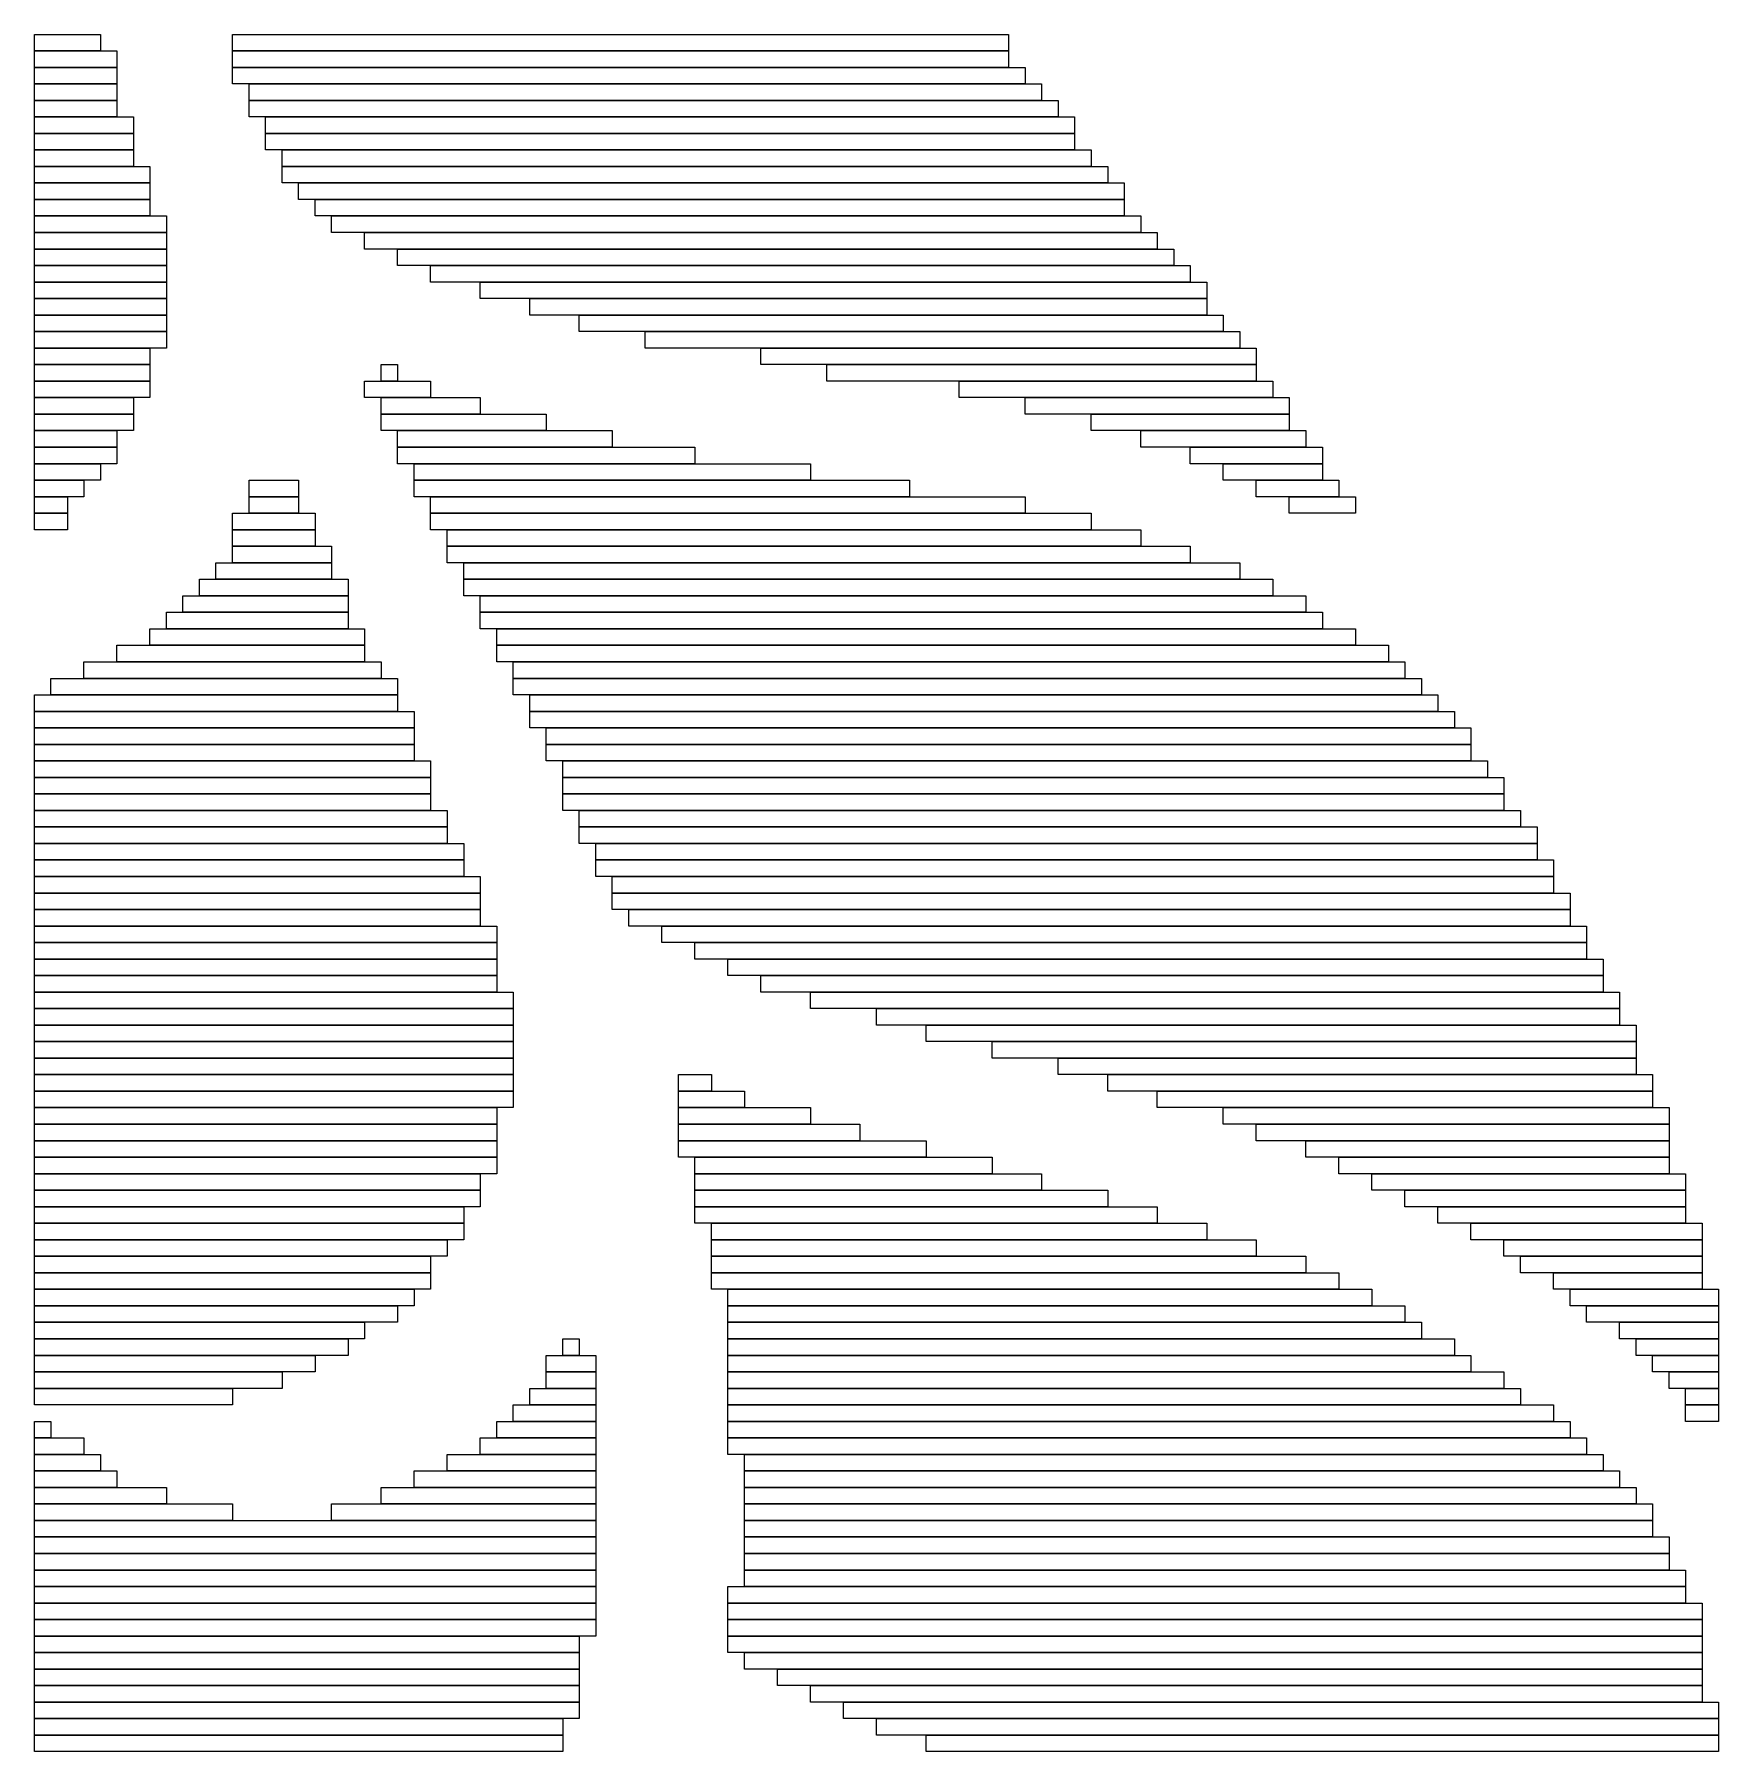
# Model space of a CAD drawing. Extents: x 451 to 553, y 460 to 564.
import ezdxf

# ---------------------------------------------------------------- set-up
doc = ezdxf.new("R2010")
doc.units = 0

msp = doc.modelspace()

# ---------------------------------------------------------------- linework, layer by layer
for p, q in [((451, 564), (455, 564)), ((451, 563), (451, 564)), ((455, 564), (455, 563)), ((463, 564), (510, 564)), ((463, 563), (463, 564)), ((510, 564), (510, 563)), ((455, 563), (451, 563)), ((451, 563), (456, 563)), ((451, 562), (451, 563)), ((456, 563), (456, 562)), ((510, 563), (463, 563)), ((463, 563), (510, 563)), ((463, 562), (463, 563)), ((510, 563), (510, 562)), ((456, 562), (451, 562)), ((451, 562), (456, 562)), ((451, 561), (451, 562)), ((456, 562), (456, 561)), ((510, 562), (463, 562)), ((463, 562), (511, 562)), ((463, 561), (463, 562)), ((511, 562), (511, 561)), ((456, 561), (451, 561)), ((451, 561), (456, 561)), ((451, 560), (451, 561)), ((456, 561), (456, 560)), ((511, 561), (463, 561)), ((464, 561), (512, 561)), ((464, 560), (464, 561)), ((512, 561), (512, 560)), ((456, 560), (451, 560)), ((451, 560), (456, 560)), ((451, 559), (451, 560)), ((456, 560), (456, 559)), ((512, 560), (464, 560)), ((464, 560), (513, 560)), ((464, 559), (464, 560)), ((513, 560), (513, 559)), ((456, 559), (451, 559)), ((451, 559), (457, 559)), ((451, 558), (451, 559)), ((457, 559), (457, 558)), ((513, 559), (464, 559)), ((465, 559), (514, 559)), ((465, 558), (465, 559)), ((514, 559), (514, 558)), ((457, 558), (451, 558)), ((451, 558), (457, 558)), ((451, 557), (451, 558)), ((457, 558), (457, 557)), ((514, 558), (465, 558)), ((465, 558), (514, 558)), ((465, 557), (465, 558)), ((514, 558), (514, 557)), ((457, 557), (451, 557)), ((451, 557), (457, 557)), ((451, 556), (451, 557)), ((457, 557), (457, 556)), ((514, 557), (465, 557)), ((466, 557), (515, 557)), ((466, 556), (466, 557)), ((515, 557), (515, 556)), ((457, 556), (451, 556)), ((451, 556), (458, 556)), ((451, 555), (451, 556)), ((458, 556), (458, 555)), ((515, 556), (466, 556)), ((466, 556), (516, 556)), ((466, 555), (466, 556)), ((516, 556), (516, 555)), ((458, 555), (451, 555)), ((451, 555), (458, 555)), ((451, 554), (451, 555)), ((458, 555), (458, 554)), ((516, 555), (466, 555)), ((467, 555), (517, 555)), ((467, 554), (467, 555)), ((517, 555), (517, 554)), ((458, 554), (451, 554)), ((451, 554), (458, 554)), ((451, 553), (451, 554)), ((458, 554), (458, 553)), ((517, 554), (467, 554)), ((468, 554), (517, 554)), ((468, 553), (468, 554)), ((517, 554), (517, 553)), ((458, 553), (451, 553)), ((451, 553), (459, 553)), ((451, 552), (451, 553)), ((459, 553), (459, 552)), ((517, 553), (468, 553)), ((469, 553), (518, 553)), ((469, 552), (469, 553)), ((518, 553), (518, 552)), ((459, 552), (451, 552)), ((451, 552), (459, 552)), ((451, 551), (451, 552)), ((459, 552), (459, 551)), ((518, 552), (469, 552)), ((471, 552), (519, 552)), ((471, 551), (471, 552)), ((519, 552), (519, 551)), ((459, 551), (451, 551)), ((451, 551), (459, 551)), ((451, 550), (451, 551)), ((459, 551), (459, 550)), ((519, 551), (471, 551)), ((473, 551), (520, 551)), ((473, 550), (473, 551)), ((520, 551), (520, 550)), ((459, 550), (451, 550)), ((451, 550), (459, 550)), ((451, 549), (451, 550)), ((459, 550), (459, 549)), ((520, 550), (473, 550)), ((475, 550), (521, 550)), ((475, 549), (475, 550)), ((521, 550), (521, 549)), ((459, 549), (451, 549)), ((451, 549), (459, 549)), ((451, 548), (451, 549)), ((459, 549), (459, 548)), ((521, 549), (475, 549)), ((478, 549), (522, 549)), ((478, 548), (478, 549)), ((522, 549), (522, 548)), ((459, 548), (451, 548)), ((451, 548), (459, 548)), ((451, 547), (451, 548)), ((459, 548), (459, 547)), ((522, 548), (478, 548)), ((481, 548), (522, 548)), ((481, 547), (481, 548)), ((522, 548), (522, 547)), ((459, 547), (451, 547)), ((451, 547), (459, 547)), ((451, 546), (451, 547)), ((459, 546), (451, 546)), ((451, 546), (459, 546)), ((451, 545), (451, 546)), ((459, 547), (459, 546)), ((459, 546), (459, 545)), ((522, 547), (481, 547)), ((484, 547), (523, 547)), ((484, 546), (484, 547)), ((523, 546), (484, 546)), ((488, 546), (524, 546)), ((488, 545), (488, 546)), ((523, 547), (523, 546)), ((524, 546), (524, 545)), ((459, 545), (451, 545)), ((451, 545), (458, 545)), ((451, 544), (451, 545)), ((458, 545), (458, 544)), ((524, 545), (488, 545)), ((495, 545), (525, 545)), ((495, 544), (495, 545)), ((525, 545), (525, 544)), ((458, 544), (451, 544)), ((451, 544), (458, 544)), ((451, 543), (451, 544)), ((458, 544), (458, 543)), ((472, 544), (473, 544)), ((472, 543), (472, 544)), ((473, 544), (473, 543)), ((525, 544), (495, 544)), ((499, 544), (525, 544)), ((499, 543), (499, 544)), ((525, 544), (525, 543)), ((458, 543), (451, 543)), ((451, 543), (458, 543)), ((451, 542), (451, 543)), ((458, 543), (458, 542)), ((471, 543), (475, 543)), ((471, 542), (471, 543)), ((473, 543), (472, 543)), ((475, 543), (475, 542)), ((525, 543), (499, 543)), ((507, 543), (526, 543)), ((507, 542), (507, 543)), ((526, 543), (526, 542)), ((458, 542), (451, 542)), ((451, 542), (457, 542)), ((451, 541), (451, 542)), ((457, 542), (457, 541)), ((475, 542), (471, 542)), ((472, 542), (478, 542)), ((472, 541), (472, 542)), ((478, 542), (478, 541)), ((526, 542), (507, 542)), ((511, 542), (527, 542)), ((511, 541), (511, 542)), ((527, 542), (527, 541)), ((457, 541), (451, 541)), ((451, 541), (457, 541)), ((451, 540), (451, 541)), ((457, 541), (457, 540)), ((478, 541), (472, 541)), ((472, 541), (482, 541)), ((472, 540), (472, 541)), ((482, 541), (482, 540)), ((527, 541), (511, 541)), ((515, 541), (527, 541)), ((515, 540), (515, 541)), ((527, 541), (527, 540)), ((457, 540), (451, 540)), ((451, 540), (456, 540)), ((451, 539), (451, 540)), ((456, 540), (456, 539)), ((482, 540), (472, 540)), ((473, 540), (486, 540)), ((473, 539), (473, 540)), ((486, 540), (486, 539)), ((527, 540), (515, 540)), ((518, 540), (528, 540)), ((518, 539), (518, 540)), ((528, 540), (528, 539)), ((456, 539), (451, 539)), ((451, 539), (456, 539)), ((451, 538), (451, 539)), ((456, 539), (456, 538)), ((486, 539), (473, 539)), ((473, 539), (491, 539)), ((473, 538), (473, 539)), ((491, 539), (491, 538)), ((528, 539), (518, 539)), ((521, 539), (529, 539)), ((521, 538), (521, 539)), ((529, 539), (529, 538)), ((456, 538), (451, 538)), ((451, 538), (455, 538)), ((451, 537), (451, 538)), ((455, 538), (455, 537)), ((491, 538), (473, 538)), ((474, 538), (498, 538)), ((474, 537), (474, 538)), ((498, 538), (498, 537)), ((529, 538), (521, 538)), ((523, 538), (529, 538)), ((523, 537), (523, 538)), ((529, 538), (529, 537)), ((455, 537), (451, 537)), ((451, 537), (454, 537)), ((451, 536), (451, 537)), ((454, 537), (454, 536)), ((464, 537), (467, 537)), ((464, 536), (464, 537)), ((467, 537), (467, 536)), ((498, 537), (474, 537)), ((474, 537), (504, 537)), ((474, 536), (474, 537)), ((504, 537), (504, 536)), ((529, 537), (523, 537)), ((525, 537), (530, 537)), ((525, 536), (525, 537)), ((530, 537), (530, 536)), ((454, 536), (451, 536)), ((451, 536), (453, 536)), ((451, 535), (451, 536)), ((453, 536), (453, 535)), ((467, 536), (464, 536)), ((464, 536), (467, 536)), ((464, 535), (464, 536)), ((467, 536), (467, 535)), ((504, 536), (474, 536)), ((475, 536), (511, 536)), ((475, 535), (475, 536)), ((511, 536), (511, 535)), ((530, 536), (525, 536)), ((527, 536), (531, 536)), ((527, 535), (527, 536)), ((531, 536), (531, 535)), ((453, 535), (451, 535)), ((451, 535), (453, 535)), ((451, 534), (451, 535)), ((453, 535), (453, 534)), ((463, 535), (468, 535)), ((463, 534), (463, 535)), ((467, 535), (464, 535)), ((468, 535), (468, 534)), ((511, 535), (475, 535)), ((475, 535), (515, 535)), ((475, 534), (475, 535)), ((515, 535), (515, 534)), ((531, 535), (527, 535)), ((453, 534), (451, 534)), ((468, 534), (463, 534)), ((463, 534), (468, 534)), ((463, 533), (463, 534)), ((468, 534), (468, 533)), ((515, 534), (475, 534)), ((476, 534), (518, 534)), ((476, 533), (476, 534)), ((518, 534), (518, 533)), ((468, 533), (463, 533)), ((463, 533), (469, 533)), ((463, 532), (463, 533)), ((469, 533), (469, 532)), ((518, 533), (476, 533)), ((476, 533), (521, 533)), ((476, 532), (476, 533)), ((521, 533), (521, 532)), ((462, 532), (469, 532)), ((462, 531), (462, 532)), ((469, 532), (463, 532)), ((469, 532), (469, 531)), ((521, 532), (476, 532)), ((477, 532), (524, 532)), ((477, 531), (477, 532)), ((524, 532), (524, 531)), ((461, 531), (470, 531)), ((461, 530), (461, 531)), ((469, 531), (462, 531)), ((470, 531), (470, 530)), ((524, 531), (477, 531)), ((477, 531), (526, 531)), ((477, 530), (477, 531)), ((526, 531), (526, 530)), ((460, 530), (470, 530)), ((460, 529), (460, 530)), ((470, 530), (461, 530)), ((470, 530), (470, 529)), ((526, 530), (477, 530)), ((478, 530), (528, 530)), ((478, 529), (478, 530)), ((528, 530), (528, 529)), ((459, 529), (470, 529)), ((459, 528), (459, 529)), ((470, 529), (460, 529)), ((470, 529), (470, 528)), ((528, 529), (478, 529)), ((478, 529), (529, 529)), ((478, 528), (478, 529)), ((529, 529), (529, 528)), ((458, 528), (471, 528)), ((458, 527), (458, 528)), ((470, 528), (459, 528)), ((471, 528), (471, 527)), ((529, 528), (478, 528)), ((479, 528), (531, 528)), ((479, 527), (479, 528)), ((531, 528), (531, 527)), ((456, 527), (471, 527)), ((456, 526), (456, 527)), ((471, 527), (458, 527)), ((471, 527), (471, 526)), ((531, 527), (479, 527)), ((479, 527), (533, 527)), ((479, 526), (479, 527)), ((533, 527), (533, 526)), ((454, 526), (472, 526)), ((454, 525), (454, 526)), ((471, 526), (456, 526)), ((472, 526), (472, 525)), ((533, 526), (479, 526)), ((480, 526), (534, 526)), ((480, 525), (480, 526)), ((534, 526), (534, 525)), ((452, 525), (473, 525)), ((452, 524), (452, 525)), ((472, 525), (454, 525)), ((473, 525), (473, 524)), ((534, 525), (480, 525)), ((480, 525), (535, 525)), ((480, 524), (480, 525)), ((535, 525), (535, 524)), ((451, 524), (473, 524)), ((451, 523), (451, 524)), ((473, 524), (452, 524)), ((473, 524), (473, 523)), ((535, 524), (480, 524)), ((481, 524), (536, 524)), ((481, 523), (481, 524)), ((536, 524), (536, 523)), ((473, 523), (451, 523)), ((451, 523), (474, 523)), ((451, 522), (451, 523)), ((474, 523), (474, 522)), ((536, 523), (481, 523)), ((481, 523), (537, 523)), ((481, 522), (481, 523)), ((537, 523), (537, 522)), ((474, 522), (451, 522)), ((451, 522), (474, 522)), ((451, 521), (451, 522)), ((474, 522), (474, 521)), ((537, 522), (481, 522)), ((482, 522), (538, 522)), ((482, 521), (482, 522)), ((538, 522), (538, 521)), ((474, 521), (451, 521)), ((451, 521), (474, 521)), ((451, 520), (451, 521)), ((474, 520), (451, 520)), ((451, 520), (475, 520)), ((451, 519), (451, 520)), ((474, 521), (474, 520)), ((475, 520), (475, 519)), ((538, 521), (482, 521)), ((482, 521), (538, 521)), ((482, 520), (482, 521)), ((538, 520), (482, 520)), ((483, 520), (539, 520)), ((483, 519), (483, 520)), ((538, 521), (538, 520)), ((539, 520), (539, 519)), ((475, 519), (451, 519)), ((451, 519), (475, 519)), ((451, 518), (451, 519)), ((475, 519), (475, 518)), ((539, 519), (483, 519)), ((483, 519), (540, 519)), ((483, 518), (483, 519)), ((540, 519), (540, 518)), ((475, 518), (451, 518)), ((451, 518), (475, 518)), ((451, 517), (451, 518)), ((475, 518), (475, 517)), ((540, 518), (483, 518)), ((483, 518), (540, 518)), ((483, 517), (483, 518)), ((540, 518), (540, 517)), ((475, 517), (451, 517)), ((451, 517), (476, 517)), ((451, 516), (451, 517)), ((476, 517), (476, 516)), ((540, 517), (483, 517)), ((484, 517), (541, 517)), ((484, 516), (484, 517)), ((541, 517), (541, 516)), ((476, 516), (451, 516)), ((451, 516), (476, 516)), ((451, 515), (451, 516)), ((476, 516), (476, 515)), ((541, 516), (484, 516)), ((484, 516), (542, 516)), ((484, 515), (484, 516)), ((542, 516), (542, 515)), ((476, 515), (451, 515)), ((451, 515), (477, 515)), ((451, 514), (451, 515)), ((477, 515), (477, 514)), ((542, 515), (484, 515)), ((485, 515), (542, 515)), ((485, 514), (485, 515)), ((542, 515), (542, 514)), ((477, 514), (451, 514)), ((451, 514), (477, 514)), ((451, 513), (451, 514)), ((477, 514), (477, 513)), ((542, 514), (485, 514)), ((485, 514), (543, 514)), ((485, 513), (485, 514)), ((543, 514), (543, 513)), ((477, 513), (451, 513)), ((451, 513), (478, 513)), ((451, 512), (451, 513)), ((478, 513), (478, 512)), ((543, 513), (485, 513)), ((486, 513), (543, 513)), ((486, 512), (486, 513)), ((543, 513), (543, 512)), ((478, 512), (451, 512)), ((451, 512), (478, 512)), ((451, 511), (451, 512)), ((478, 512), (478, 511)), ((543, 512), (486, 512)), ((486, 512), (544, 512)), ((486, 511), (486, 512)), ((544, 512), (544, 511)), ((478, 511), (451, 511)), ((451, 511), (478, 511)), ((451, 510), (451, 511)), ((478, 511), (478, 510)), ((544, 511), (486, 511)), ((487, 511), (544, 511)), ((487, 510), (487, 511)), ((544, 511), (544, 510)), ((478, 510), (451, 510)), ((451, 510), (479, 510)), ((451, 509), (451, 510)), ((479, 510), (479, 509)), ((544, 510), (487, 510)), ((489, 510), (545, 510)), ((489, 509), (489, 510)), ((545, 510), (545, 509)), ((479, 509), (451, 509)), ((451, 509), (479, 509)), ((451, 508), (451, 509)), ((479, 509), (479, 508)), ((545, 509), (489, 509)), ((491, 509), (545, 509)), ((491, 508), (491, 509)), ((545, 509), (545, 508)), ((479, 508), (451, 508)), ((451, 508), (479, 508)), ((451, 507), (451, 508)), ((479, 508), (479, 507)), ((545, 508), (491, 508)), ((493, 508), (546, 508)), ((493, 507), (493, 508)), ((546, 508), (546, 507)), ((479, 507), (451, 507)), ((451, 507), (479, 507)), ((451, 506), (451, 507)), ((479, 507), (479, 506)), ((546, 507), (493, 507)), ((495, 507), (546, 507)), ((495, 506), (495, 507)), ((546, 507), (546, 506)), ((479, 506), (451, 506)), ((451, 506), (480, 506)), ((451, 505), (451, 506)), ((480, 506), (480, 505)), ((546, 506), (495, 506)), ((498, 506), (547, 506)), ((498, 505), (498, 506)), ((547, 506), (547, 505)), ((480, 505), (451, 505)), ((451, 505), (480, 505)), ((451, 504), (451, 505)), ((480, 505), (480, 504)), ((547, 505), (498, 505)), ((502, 505), (547, 505)), ((502, 504), (502, 505)), ((547, 505), (547, 504)), ((480, 504), (451, 504)), ((451, 504), (480, 504)), ((451, 503), (451, 504)), ((480, 504), (480, 503)), ((547, 504), (502, 504)), ((505, 504), (548, 504)), ((505, 503), (505, 504)), ((548, 504), (548, 503)), ((480, 503), (451, 503)), ((451, 503), (480, 503)), ((451, 502), (451, 503)), ((480, 503), (480, 502)), ((548, 503), (505, 503)), ((509, 503), (548, 503)), ((509, 502), (509, 503)), ((548, 503), (548, 502)), ((480, 502), (451, 502)), ((451, 502), (480, 502)), ((451, 501), (451, 502)), ((480, 502), (480, 501)), ((548, 502), (509, 502)), ((513, 502), (548, 502)), ((513, 501), (513, 502)), ((548, 502), (548, 501)), ((480, 501), (451, 501)), ((451, 501), (480, 501)), ((451, 500), (451, 501)), ((480, 501), (480, 500)), ((490, 501), (492, 501)), ((490, 500), (490, 501)), ((492, 501), (492, 500)), ((548, 501), (513, 501)), ((516, 501), (549, 501)), ((516, 500), (516, 501)), ((549, 501), (549, 500)), ((480, 500), (451, 500)), ((451, 500), (480, 500)), ((451, 499), (451, 500)), ((480, 500), (480, 499)), ((492, 500), (490, 500)), ((490, 500), (494, 500)), ((490, 499), (490, 500)), ((494, 500), (494, 499)), ((549, 500), (516, 500)), ((519, 500), (549, 500)), ((519, 499), (519, 500)), ((549, 500), (549, 499)), ((480, 499), (451, 499)), ((451, 499), (479, 499)), ((451, 498), (451, 499)), ((479, 499), (479, 498)), ((494, 499), (490, 499)), ((490, 499), (498, 499)), ((490, 498), (490, 499)), ((498, 499), (498, 498)), ((549, 499), (519, 499)), ((523, 499), (550, 499)), ((523, 498), (523, 499)), ((550, 499), (550, 498)), ((479, 498), (451, 498)), ((451, 498), (479, 498)), ((451, 497), (451, 498)), ((479, 498), (479, 497)), ((498, 498), (490, 498)), ((490, 498), (501, 498)), ((490, 497), (490, 498)), ((501, 498), (501, 497)), ((550, 498), (523, 498)), ((525, 498), (550, 498)), ((525, 497), (525, 498)), ((550, 498), (550, 497)), ((479, 497), (451, 497)), ((451, 497), (479, 497)), ((451, 496), (451, 497)), ((479, 497), (479, 496)), ((501, 497), (490, 497)), ((490, 497), (505, 497)), ((490, 496), (490, 497)), ((505, 497), (505, 496)), ((550, 497), (525, 497)), ((528, 497), (550, 497)), ((528, 496), (528, 497)), ((550, 497), (550, 496)), ((479, 496), (451, 496)), ((451, 496), (479, 496)), ((451, 495), (451, 496)), ((479, 496), (479, 495)), ((505, 496), (490, 496)), ((491, 496), (509, 496)), ((491, 495), (491, 496)), ((509, 496), (509, 495)), ((550, 496), (528, 496)), ((530, 496), (550, 496)), ((530, 495), (530, 496)), ((550, 496), (550, 495)), ((479, 495), (451, 495)), ((451, 495), (478, 495)), ((451, 494), (451, 495)), ((478, 494), (451, 494)), ((451, 494), (478, 494)), ((451, 493), (451, 494)), ((478, 495), (478, 494)), ((478, 494), (478, 493)), ((509, 495), (491, 495)), ((491, 495), (512, 495)), ((491, 494), (491, 495)), ((512, 494), (491, 494)), ((491, 494), (516, 494)), ((491, 493), (491, 494)), ((512, 495), (512, 494)), ((516, 494), (516, 493)), ((550, 495), (530, 495)), ((532, 495), (551, 495)), ((532, 494), (532, 495)), ((551, 494), (532, 494)), ((534, 494), (551, 494)), ((534, 493), (534, 494)), ((551, 495), (551, 494)), ((551, 494), (551, 493)), ((478, 493), (451, 493)), ((451, 493), (477, 493)), ((451, 492), (451, 493)), ((477, 493), (477, 492)), ((516, 493), (491, 493)), ((491, 493), (519, 493)), ((491, 492), (491, 493)), ((519, 493), (519, 492)), ((551, 493), (534, 493)), ((536, 493), (551, 493)), ((536, 492), (536, 493)), ((551, 493), (551, 492)), ((477, 492), (451, 492)), ((451, 492), (477, 492)), ((451, 491), (451, 492)), ((477, 492), (477, 491)), ((519, 492), (491, 492)), ((492, 492), (522, 492)), ((492, 491), (492, 492)), ((522, 492), (522, 491)), ((551, 492), (536, 492)), ((538, 492), (552, 492)), ((538, 491), (538, 492)), ((552, 492), (552, 491)), ((477, 491), (451, 491)), ((451, 491), (476, 491)), ((451, 490), (451, 491)), ((476, 491), (476, 490)), ((522, 491), (492, 491)), ((492, 491), (525, 491)), ((492, 490), (492, 491)), ((525, 491), (525, 490)), ((552, 491), (538, 491)), ((540, 491), (552, 491)), ((540, 490), (540, 491)), ((552, 491), (552, 490)), ((476, 490), (451, 490)), ((451, 490), (475, 490)), ((451, 489), (451, 490)), ((475, 490), (475, 489)), ((525, 490), (492, 490)), ((492, 490), (528, 490)), ((492, 489), (492, 490)), ((528, 490), (528, 489)), ((552, 490), (540, 490)), ((541, 490), (552, 490)), ((541, 489), (541, 490)), ((552, 490), (552, 489)), ((475, 489), (451, 489)), ((451, 489), (475, 489)), ((451, 488), (451, 489)), ((475, 489), (475, 488)), ((528, 489), (492, 489)), ((492, 489), (530, 489)), ((492, 488), (492, 489)), ((530, 489), (530, 488)), ((552, 489), (541, 489)), ((543, 489), (552, 489)), ((543, 488), (543, 489)), ((552, 489), (552, 488)), ((475, 488), (451, 488)), ((451, 488), (474, 488)), ((451, 487), (451, 488)), ((474, 488), (474, 487)), ((530, 488), (492, 488)), ((493, 488), (532, 488)), ((493, 487), (493, 488)), ((532, 488), (532, 487)), ((552, 488), (543, 488)), ((544, 488), (553, 488)), ((544, 487), (544, 488)), ((553, 488), (553, 487)), ((474, 487), (451, 487)), ((451, 487), (473, 487)), ((451, 486), (451, 487)), ((473, 487), (473, 486)), ((532, 487), (493, 487)), ((493, 487), (534, 487)), ((493, 486), (493, 487)), ((534, 487), (534, 486)), ((553, 487), (544, 487)), ((545, 487), (553, 487)), ((545, 486), (545, 487)), ((553, 487), (553, 486)), ((473, 486), (451, 486)), ((451, 486), (471, 486)), ((451, 485), (451, 486)), ((471, 486), (471, 485)), ((534, 486), (493, 486)), ((493, 486), (535, 486)), ((493, 485), (493, 486)), ((535, 486), (535, 485)), ((553, 486), (545, 486)), ((547, 486), (553, 486)), ((547, 485), (547, 486)), ((553, 486), (553, 485)), ((471, 485), (451, 485)), ((451, 485), (470, 485)), ((451, 484), (451, 485)), ((470, 485), (470, 484)), ((483, 485), (484, 485)), ((483, 484), (483, 485)), ((484, 485), (484, 484)), ((535, 485), (493, 485)), ((493, 485), (537, 485)), ((493, 484), (493, 485)), ((537, 485), (537, 484)), ((553, 485), (547, 485)), ((548, 485), (553, 485)), ((548, 484), (548, 485)), ((553, 485), (553, 484)), ((470, 484), (451, 484)), ((451, 484), (468, 484)), ((451, 483), (451, 484)), ((468, 484), (468, 483)), ((482, 484), (485, 484)), ((482, 483), (482, 484)), ((484, 484), (483, 484)), ((485, 484), (485, 483)), ((537, 484), (493, 484)), ((493, 484), (538, 484)), ((493, 483), (493, 484)), ((538, 484), (538, 483)), ((553, 484), (548, 484)), ((549, 484), (553, 484)), ((549, 483), (549, 484)), ((553, 484), (553, 483)), ((468, 483), (451, 483)), ((451, 483), (466, 483)), ((451, 482), (451, 483)), ((466, 483), (466, 482)), ((485, 483), (482, 483)), ((482, 483), (485, 483)), ((482, 482), (482, 483)), ((485, 483), (485, 482)), ((538, 483), (493, 483)), ((493, 483), (540, 483)), ((493, 482), (493, 483)), ((540, 483), (540, 482)), ((553, 483), (549, 483)), ((550, 483), (553, 483)), ((550, 482), (550, 483)), ((553, 483), (553, 482)), ((466, 482), (451, 482)), ((451, 482), (463, 482)), ((451, 481), (451, 482)), ((463, 482), (463, 481)), ((481, 482), (485, 482)), ((481, 481), (481, 482)), ((485, 482), (482, 482)), ((485, 482), (485, 481)), ((540, 482), (493, 482)), ((493, 482), (541, 482)), ((493, 481), (493, 482)), ((541, 482), (541, 481)), ((553, 482), (550, 482)), ((551, 482), (553, 482)), ((551, 481), (551, 482)), ((553, 482), (553, 481)), ((463, 481), (451, 481)), ((480, 481), (485, 481)), ((480, 480), (480, 481)), ((485, 481), (481, 481)), ((485, 481), (485, 480)), ((541, 481), (493, 481)), ((493, 481), (543, 481)), ((493, 480), (493, 481)), ((543, 481), (543, 480)), ((553, 481), (551, 481)), ((551, 481), (553, 481)), ((551, 480), (551, 481)), ((553, 481), (553, 480)), ((451, 480), (452, 480)), ((451, 479), (451, 480)), ((452, 480), (452, 479)), ((479, 480), (485, 480)), ((479, 479), (479, 480)), ((485, 480), (480, 480)), ((485, 480), (485, 479)), ((543, 480), (493, 480)), ((493, 480), (544, 480)), ((493, 479), (493, 480)), ((544, 480), (544, 479)), ((553, 480), (551, 480)), ((452, 479), (451, 479)), ((451, 479), (454, 479)), ((451, 478), (451, 479)), ((454, 479), (454, 478)), ((478, 479), (485, 479)), ((478, 478), (478, 479)), ((485, 479), (479, 479)), ((485, 479), (485, 478)), ((544, 479), (493, 479)), ((493, 479), (545, 479)), ((493, 478), (493, 479)), ((545, 479), (545, 478)), ((454, 478), (451, 478)), ((451, 478), (455, 478)), ((451, 477), (451, 478)), ((455, 478), (455, 477)), ((476, 478), (485, 478)), ((476, 477), (476, 478)), ((485, 478), (478, 478)), ((485, 478), (485, 477)), ((545, 478), (493, 478)), ((494, 478), (546, 478)), ((494, 477), (494, 478)), ((546, 478), (546, 477)), ((455, 477), (451, 477)), ((451, 477), (456, 477)), ((451, 476), (451, 477)), ((456, 477), (456, 476)), ((474, 477), (485, 477)), ((474, 476), (474, 477)), ((485, 477), (476, 477)), ((485, 477), (485, 476)), ((546, 477), (494, 477)), ((494, 477), (547, 477)), ((494, 476), (494, 477)), ((547, 477), (547, 476)), ((456, 476), (451, 476)), ((451, 476), (459, 476)), ((451, 475), (451, 476)), ((459, 476), (459, 475)), ((472, 476), (485, 476)), ((472, 475), (472, 476)), ((485, 476), (474, 476)), ((485, 476), (485, 475)), ((547, 476), (494, 476)), ((494, 476), (548, 476)), ((494, 475), (494, 476)), ((548, 476), (548, 475)), ((459, 475), (451, 475)), ((451, 475), (463, 475)), ((451, 474), (451, 475)), ((463, 475), (463, 474)), ((469, 475), (485, 475)), ((469, 474), (469, 475)), ((485, 475), (472, 475)), ((485, 475), (485, 474)), ((548, 475), (494, 475)), ((494, 475), (549, 475)), ((494, 474), (494, 475)), ((549, 475), (549, 474)), ((463, 474), (451, 474)), ((451, 474), (485, 474)), ((451, 473), (451, 474)), ((485, 474), (469, 474)), ((485, 474), (485, 473)), ((549, 474), (494, 474)), ((494, 474), (549, 474)), ((494, 473), (494, 474)), ((549, 474), (549, 473)), ((485, 473), (451, 473)), ((451, 473), (485, 473)), ((451, 472), (451, 473)), ((485, 473), (485, 472)), ((549, 473), (494, 473)), ((494, 473), (550, 473)), ((494, 472), (494, 473)), ((550, 473), (550, 472)), ((485, 472), (451, 472)), ((451, 472), (485, 472)), ((451, 471), (451, 472)), ((485, 472), (485, 471)), ((550, 472), (494, 472)), ((494, 472), (550, 472)), ((494, 471), (494, 472)), ((550, 472), (550, 471)), ((485, 471), (451, 471)), ((451, 471), (485, 471)), ((451, 470), (451, 471)), ((485, 471), (485, 470)), ((550, 471), (494, 471)), ((494, 471), (551, 471)), ((494, 470), (494, 471)), ((551, 471), (551, 470)), ((485, 470), (451, 470)), ((451, 470), (485, 470)), ((451, 469), (451, 470)), ((485, 470), (485, 469)), ((493, 470), (551, 470)), ((493, 469), (493, 470)), ((551, 470), (494, 470)), ((551, 470), (551, 469)), ((485, 469), (451, 469)), ((451, 469), (485, 469)), ((451, 468), (451, 469)), ((485, 468), (451, 468)), ((451, 468), (485, 468)), ((451, 467), (451, 468)), ((485, 469), (485, 468)), ((485, 468), (485, 467)), ((551, 469), (493, 469)), ((493, 469), (552, 469)), ((493, 468), (493, 469)), ((552, 468), (493, 468)), ((493, 468), (552, 468)), ((493, 467), (493, 468)), ((552, 469), (552, 468)), ((552, 468), (552, 467)), ((485, 467), (451, 467)), ((451, 467), (484, 467)), ((451, 466), (451, 467)), ((484, 467), (484, 466)), ((552, 467), (493, 467)), ((493, 467), (552, 467)), ((493, 466), (493, 467)), ((552, 467), (552, 466)), ((484, 466), (451, 466)), ((451, 466), (484, 466)), ((451, 465), (451, 466)), ((484, 466), (484, 465)), ((552, 466), (493, 466)), ((494, 466), (552, 466)), ((494, 465), (494, 466)), ((552, 466), (552, 465)), ((484, 465), (451, 465)), ((451, 465), (484, 465)), ((451, 464), (451, 465)), ((484, 465), (484, 464)), ((552, 465), (494, 465)), ((496, 465), (552, 465)), ((496, 464), (496, 465)), ((552, 465), (552, 464)), ((484, 464), (451, 464)), ((451, 464), (484, 464)), ((451, 463), (451, 464)), ((484, 464), (484, 463)), ((552, 464), (496, 464)), ((498, 464), (552, 464)), ((498, 463), (498, 464)), ((552, 464), (552, 463)), ((484, 463), (451, 463)), ((451, 463), (484, 463)), ((451, 462), (451, 463)), ((484, 463), (484, 462)), ((552, 463), (498, 463)), ((500, 463), (553, 463)), ((500, 462), (500, 463)), ((553, 463), (553, 462)), ((484, 462), (451, 462)), ((451, 462), (483, 462)), ((451, 461), (451, 462)), ((483, 462), (483, 461)), ((553, 462), (500, 462)), ((502, 462), (553, 462)), ((502, 461), (502, 462)), ((553, 462), (553, 461)), ((483, 461), (451, 461)), ((451, 461), (483, 461)), ((451, 460), (451, 461)), ((483, 461), (483, 460)), ((553, 461), (502, 461)), ((505, 461), (553, 461)), ((505, 460), (505, 461)), ((553, 461), (553, 460)), ((483, 460), (451, 460)), ((553, 460), (505, 460))]:
    msp.add_line(p, q)

doc.saveas('drawing.dxf')
